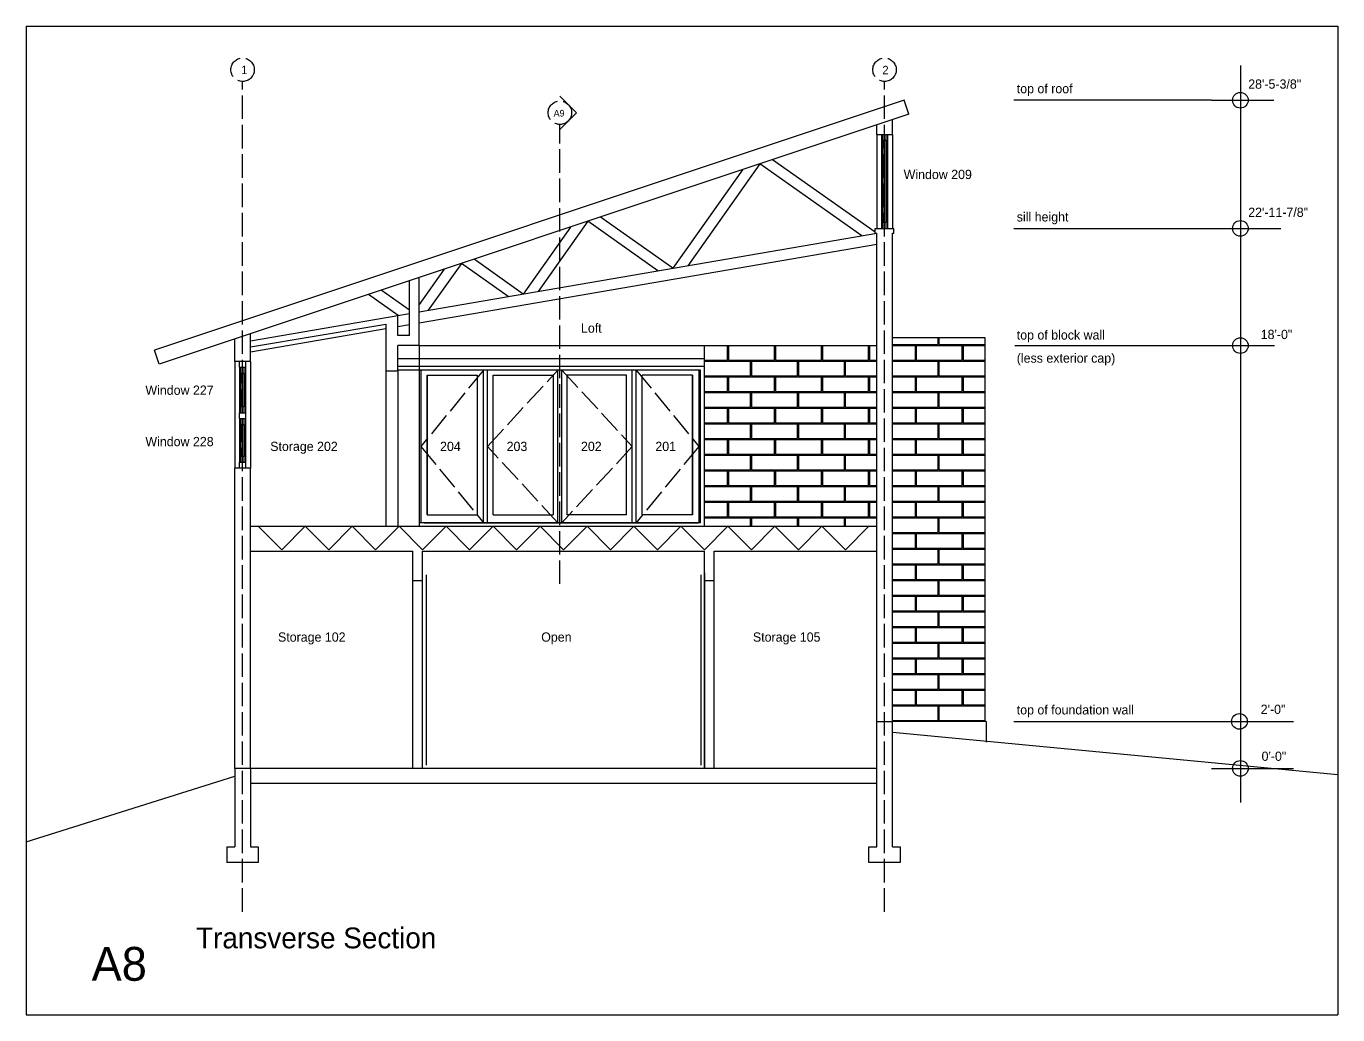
# Model space of a CAD drawing. Header units: inches. Extents: x 1267 to 6358, y -2516 to 3346.
# Drawn here: x 3805 to 4475, y -509 to -4 of the extents above; entities that cross this region are included whole.
import ezdxf

# ---------------------------------------------------------------- set-up
doc = ezdxf.new("R2010")
doc.units = ezdxf.units.IN
doc.header["$MEASUREMENT"] = 0
doc.linetypes.add('ACAD_ISO02W100', pattern=[15, 12, -3])
for name, color, linetype in [('blocks', 251, 'Continuous'), ('const', 7, 'Continuous'), ('e1', 7, 'Continuous'), ('e2', 251, 'Continuous'), ('glass', 172, 'Continuous'), ('glassSwing', 172, 'ACAD_ISO02W100'), ('grid', 252, 'ACAD_ISO02W100'), ('walls', 7, 'Continuous')]:
    doc.layers.add(name, color=color, linetype=linetype)

msp = doc.modelspace()

# ---------------------------------------------------------------- linework, layer by layer
for p, q in [((3804.63, -4.14), (3804.63, -509.15)), ((3804.63, -4.14), (4474.76, -4.14)), ((4474.76, -4.14), (4474.76, -509.15)), ((4239.17, -359.3), (4247.17, -359.3)), ((3804.63, -509.15), (4474.76, -509.15))]:
    msp.add_line(p, q)
at = {"layer": 'blocks'}
for p, q in [((4162.92, -174.8), (4162.92, -167.3)), ((4163.42, -167.3), (4163.42, -174.8)), ((4186.92, -174.8), (4186.92, -167.3)), ((4187.42, -167.3), (4187.42, -174.8)), ((4210.92, -174.8), (4210.92, -167.3)), ((4211.42, -167.3), (4211.42, -174.8)), ((4234.92, -174.8), (4234.92, -167.3)), ((4235.42, -167.3), (4235.42, -174.8)), ((4247.17, -166.8), (4270.67, -166.8)), ((4247.17, -167.3), (4258.92, -167.3)), ((4258.92, -174.8), (4258.92, -167.3)), ((4259.42, -167.3), (4259.42, -174.8)), ((4259.42, -167.3), (4282.92, -167.3)), ((4270.67, -166.8), (4270.67, -163.3)), ((4271.17, -166.8), (4271.17, -163.3)), ((4271.17, -166.8), (4294.67, -166.8)), ((4282.92, -174.8), (4282.92, -167.3)), ((4283.42, -167.3), (4283.42, -174.8)), ((4283.42, -167.3), (4294.67, -167.3)), ((4151.17, -174.8), (4162.92, -174.8)), ((4151.17, -175.3), (4174.67, -175.3)), ((4163.42, -174.8), (4186.92, -174.8)), ((4174.67, -182.8), (4174.67, -175.3)), ((4175.17, -175.3), (4175.17, -182.8)), ((4175.17, -175.3), (4198.67, -175.3)), ((4187.42, -174.8), (4210.92, -174.8)), ((4198.67, -182.8), (4198.67, -175.3)), ((4199.17, -175.3), (4222.67, -175.3)), ((4199.17, -175.3), (4199.17, -182.8)), ((4211.42, -174.8), (4234.92, -174.8)), ((4222.67, -182.8), (4222.67, -175.3)), ((4223.17, -182.8), (4223.17, -175.3)), ((4223.17, -175.3), (4239.17, -175.3)), ((4235.42, -174.8), (4239.17, -174.8)), ((4247.17, -174.8), (4258.92, -174.8)), ((4247.17, -175.3), (4270.67, -175.3)), ((4259.42, -174.8), (4282.92, -174.8)), ((4270.67, -182.8), (4270.67, -175.3)), ((4271.17, -182.8), (4271.17, -175.3)), ((4271.17, -175.3), (4294.67, -175.3)), ((4283.42, -174.8), (4294.67, -174.8)), ((4151.17, -182.8), (4174.67, -182.8)), ((4151.17, -183.3), (4162.92, -183.3)), ((4162.92, -190.8), (4162.92, -183.3)), ((4163.42, -183.3), (4163.42, -190.8)), ((4163.42, -183.3), (4186.92, -183.3)), ((4175.17, -182.8), (4198.67, -182.8)), ((4186.92, -190.8), (4186.92, -183.3)), ((4187.42, -183.3), (4210.92, -183.3)), ((4187.42, -183.3), (4187.42, -190.8)), ((4199.17, -182.8), (4222.67, -182.8)), ((4210.92, -190.8), (4210.92, -183.3)), ((4211.42, -183.3), (4234.92, -183.3)), ((4211.42, -183.3), (4211.42, -190.8)), ((4223.17, -182.8), (4239.17, -182.8)), ((4234.92, -190.8), (4234.92, -183.3)), ((4235.42, -183.3), (4239.17, -183.3)), ((4235.42, -183.3), (4235.42, -190.8)), ((4247.17, -182.8), (4270.67, -182.8)), ((4247.17, -183.3), (4258.92, -183.3)), ((4258.92, -190.8), (4258.92, -183.3)), ((4259.42, -183.3), (4282.92, -183.3)), ((4259.42, -183.3), (4259.42, -190.8)), ((4271.17, -182.8), (4294.67, -182.8)), ((4282.92, -190.8), (4282.92, -183.3)), ((4283.42, -183.3), (4283.42, -190.8)), ((4283.42, -183.3), (4294.67, -183.3)), ((4151.17, -190.8), (4162.92, -190.8)), ((4151.17, -191.3), (4174.67, -191.3)), ((4163.42, -190.8), (4186.92, -190.8)), ((4174.67, -198.8), (4174.67, -191.3)), ((4175.17, -191.3), (4175.17, -198.8)), ((4175.17, -191.3), (4198.67, -191.3)), ((4187.42, -190.8), (4210.92, -190.8)), ((4198.67, -198.8), (4198.67, -191.3)), ((4199.17, -191.3), (4222.67, -191.3)), ((4199.17, -191.3), (4199.17, -198.8)), ((4211.42, -190.8), (4234.92, -190.8)), ((4222.67, -198.8), (4222.67, -191.3)), ((4223.17, -198.8), (4223.17, -191.3)), ((4223.17, -191.3), (4239.17, -191.3)), ((4235.42, -190.8), (4239.17, -190.8)), ((4247.17, -190.8), (4258.92, -190.8)), ((4247.17, -191.3), (4270.67, -191.3)), ((4259.42, -190.8), (4282.92, -190.8)), ((4270.67, -198.8), (4270.67, -191.3)), ((4271.17, -198.8), (4271.17, -191.3)), ((4271.17, -191.3), (4294.67, -191.3)), ((4283.42, -190.8), (4294.67, -190.8)), ((4151.17, -198.8), (4174.67, -198.8)), ((4151.17, -199.3), (4162.92, -199.3)), ((4162.92, -206.8), (4162.92, -199.3)), ((4163.42, -199.3), (4186.92, -199.3)), ((4163.42, -199.3), (4163.42, -206.8)), ((4175.17, -198.8), (4198.67, -198.8)), ((4186.92, -206.8), (4186.92, -199.3)), ((4187.42, -199.3), (4210.92, -199.3)), ((4187.42, -199.3), (4187.42, -206.8)), ((4199.17, -198.8), (4222.67, -198.8)), ((4210.92, -206.8), (4210.92, -199.3)), ((4211.42, -199.3), (4234.92, -199.3)), ((4211.42, -199.3), (4211.42, -206.8)), ((4223.17, -198.8), (4239.17, -198.8)), ((4234.92, -206.8), (4234.92, -199.3)), ((4235.42, -199.3), (4239.17, -199.3)), ((4235.42, -199.3), (4235.42, -206.8)), ((4247.17, -198.8), (4270.67, -198.8)), ((4247.17, -199.3), (4258.92, -199.3)), ((4258.92, -206.8), (4258.92, -199.3)), ((4259.42, -199.3), (4282.92, -199.3)), ((4259.42, -199.3), (4259.42, -206.8)), ((4271.17, -198.8), (4294.67, -198.8)), ((4282.92, -206.8), (4282.92, -199.3)), ((4283.42, -199.3), (4294.67, -199.3)), ((4283.42, -199.3), (4283.42, -206.8)), ((4151.17, -206.8), (4162.92, -206.8)), ((4151.17, -207.3), (4174.67, -207.3)), ((4163.42, -206.8), (4186.92, -206.8)), ((4174.67, -214.8), (4174.67, -207.3)), ((4175.17, -207.3), (4198.67, -207.3)), ((4175.17, -207.3), (4175.17, -214.8)), ((4187.42, -206.8), (4210.92, -206.8)), ((4198.67, -214.8), (4198.67, -207.3)), ((4199.17, -207.3), (4222.67, -207.3)), ((4199.17, -207.3), (4199.17, -214.8)), ((4211.42, -206.8), (4234.92, -206.8)), ((4222.67, -214.8), (4222.67, -207.3)), ((4223.17, -207.3), (4239.17, -207.3)), ((4223.17, -214.8), (4223.17, -207.3)), ((4235.42, -206.8), (4239.17, -206.8)), ((4247.17, -206.8), (4258.92, -206.8)), ((4247.17, -207.3), (4270.67, -207.3)), ((4259.42, -206.8), (4282.92, -206.8)), ((4270.67, -214.8), (4270.67, -207.3)), ((4271.17, -207.3), (4294.67, -207.3)), ((4271.17, -214.8), (4271.17, -207.3)), ((4283.42, -206.8), (4294.67, -206.8)), ((4151.17, -214.8), (4174.67, -214.8)), ((4151.17, -215.3), (4162.92, -215.3)), ((4162.92, -222.8), (4162.92, -215.3)), ((4163.42, -215.3), (4163.42, -222.8)), ((4163.42, -215.3), (4186.92, -215.3)), ((4175.17, -214.8), (4198.67, -214.8)), ((4186.92, -222.8), (4186.92, -215.3)), ((4187.42, -215.3), (4210.92, -215.3)), ((4187.42, -215.3), (4187.42, -222.8)), ((4199.17, -214.8), (4222.67, -214.8)), ((4210.92, -222.8), (4210.92, -215.3)), ((4211.42, -215.3), (4234.92, -215.3)), ((4211.42, -215.3), (4211.42, -222.8)), ((4223.17, -214.8), (4239.17, -214.8)), ((4234.92, -222.8), (4234.92, -215.3)), ((4235.42, -215.3), (4239.17, -215.3)), ((4235.42, -215.3), (4235.42, -222.8)), ((4247.17, -214.8), (4270.67, -214.8)), ((4247.17, -215.3), (4258.92, -215.3)), ((4258.92, -222.8), (4258.92, -215.3)), ((4259.42, -215.3), (4282.92, -215.3)), ((4259.42, -215.3), (4259.42, -222.8)), ((4271.17, -214.8), (4294.67, -214.8)), ((4282.92, -222.8), (4282.92, -215.3)), ((4283.42, -215.3), (4283.42, -222.8)), ((4283.42, -215.3), (4294.67, -215.3)), ((4151.17, -222.8), (4162.92, -222.8)), ((4151.17, -223.3), (4174.67, -223.3)), ((4163.42, -222.8), (4186.92, -222.8)), ((4174.67, -230.8), (4174.67, -223.3)), ((4175.17, -223.3), (4175.17, -230.8)), ((4175.17, -223.3), (4198.67, -223.3)), ((4187.42, -222.8), (4210.92, -222.8)), ((4198.67, -230.8), (4198.67, -223.3)), ((4199.17, -223.3), (4222.67, -223.3)), ((4199.17, -223.3), (4199.17, -230.8)), ((4211.42, -222.8), (4234.92, -222.8)), ((4222.67, -230.8), (4222.67, -223.3)), ((4223.17, -230.8), (4223.17, -223.3)), ((4223.17, -223.3), (4239.17, -223.3)), ((4235.42, -222.8), (4239.17, -222.8)), ((4247.17, -222.8), (4258.92, -222.8)), ((4247.17, -223.3), (4270.67, -223.3)), ((4259.42, -222.8), (4282.92, -222.8)), ((4270.67, -230.8), (4270.67, -223.3)), ((4271.17, -230.8), (4271.17, -223.3)), ((4271.17, -223.3), (4294.67, -223.3)), ((4283.42, -222.8), (4294.67, -222.8)), ((4151.17, -230.8), (4174.67, -230.8)), ((4151.17, -231.3), (4162.92, -231.3)), ((4162.92, -238.8), (4162.92, -231.3)), ((4163.42, -231.3), (4163.42, -238.8)), ((4163.42, -231.3), (4186.92, -231.3)), ((4175.17, -230.8), (4198.67, -230.8)), ((4186.92, -238.8), (4186.92, -231.3)), ((4187.42, -231.3), (4210.92, -231.3)), ((4187.42, -231.3), (4187.42, -238.8)), ((4199.17, -230.8), (4222.67, -230.8)), ((4210.92, -238.8), (4210.92, -231.3)), ((4211.42, -231.3), (4234.92, -231.3)), ((4211.42, -231.3), (4211.42, -238.8)), ((4223.17, -230.8), (4239.17, -230.8)), ((4234.92, -238.8), (4234.92, -231.3)), ((4235.42, -231.3), (4239.17, -231.3)), ((4235.42, -231.3), (4235.42, -238.8)), ((4247.17, -230.8), (4270.67, -230.8)), ((4247.17, -231.3), (4258.92, -231.3)), ((4258.92, -238.8), (4258.92, -231.3)), ((4259.42, -231.3), (4282.92, -231.3)), ((4259.42, -231.3), (4259.42, -238.8)), ((4271.17, -230.8), (4294.67, -230.8)), ((4282.92, -238.8), (4282.92, -231.3)), ((4283.42, -231.3), (4283.42, -238.8)), ((4283.42, -231.3), (4294.67, -231.3)), ((4151.17, -238.8), (4162.92, -238.8)), ((4151.17, -239.3), (4174.67, -239.3)), ((4163.42, -238.8), (4186.92, -238.8)), ((4174.67, -246.8), (4174.67, -239.3)), ((4175.17, -239.3), (4175.17, -246.8)), ((4175.17, -239.3), (4198.67, -239.3)), ((4187.42, -238.8), (4210.92, -238.8)), ((4198.67, -246.8), (4198.67, -239.3)), ((4199.17, -239.3), (4222.67, -239.3)), ((4199.17, -239.3), (4199.17, -246.8)), ((4211.42, -238.8), (4234.92, -238.8)), ((4222.67, -246.8), (4222.67, -239.3)), ((4223.17, -246.8), (4223.17, -239.3)), ((4223.17, -239.3), (4239.17, -239.3)), ((4235.42, -238.8), (4239.17, -238.8)), ((4247.17, -238.8), (4258.92, -238.8)), ((4247.17, -239.3), (4270.67, -239.3)), ((4259.42, -238.8), (4282.92, -238.8)), ((4270.67, -246.8), (4270.67, -239.3)), ((4271.17, -246.8), (4271.17, -239.3)), ((4271.17, -239.3), (4294.67, -239.3)), ((4283.42, -238.8), (4294.67, -238.8)), ((4151.17, -246.8), (4174.67, -246.8)), ((4151.17, -247.3), (4162.92, -247.3)), ((4162.92, -254.8), (4162.92, -247.3)), ((4163.42, -247.3), (4163.42, -254.8)), ((4163.42, -247.3), (4186.92, -247.3)), ((4175.17, -246.8), (4198.67, -246.8)), ((4186.92, -254.8), (4186.92, -247.3)), ((4187.42, -247.3), (4187.42, -254.8)), ((4187.42, -247.3), (4210.92, -247.3)), ((4199.17, -246.8), (4222.67, -246.8)), ((4210.92, -254.8), (4210.92, -247.3)), ((4211.42, -247.3), (4211.42, -254.8)), ((4211.42, -247.3), (4234.92, -247.3)), ((4223.17, -246.8), (4239.17, -246.8)), ((4234.92, -254.8), (4234.92, -247.3)), ((4235.42, -247.3), (4239.17, -247.3)), ((4235.42, -247.3), (4235.42, -254.8)), ((4247.17, -246.8), (4270.67, -246.8)), ((4247.17, -247.3), (4258.92, -247.3)), ((4258.92, -254.8), (4258.92, -247.3)), ((4259.42, -247.3), (4259.42, -254.8)), ((4259.42, -247.3), (4282.92, -247.3)), ((4271.17, -246.8), (4294.67, -246.8)), ((4282.92, -254.8), (4282.92, -247.3)), ((4283.42, -247.3), (4283.42, -254.8)), ((4283.42, -247.3), (4294.67, -247.3)), ((4151.17, -254.8), (4162.92, -254.8)), ((4151.17, -255.3), (4174.67, -255.3)), ((4163.42, -254.8), (4186.92, -254.8)), ((4174.67, -259.55), (4174.67, -255.3)), ((4175.17, -255.3), (4198.67, -255.3)), ((4175.17, -255.3), (4175.17, -259.55)), ((4187.42, -254.8), (4210.92, -254.8)), ((4198.67, -259.55), (4198.67, -255.3)), ((4199.17, -255.3), (4222.67, -255.3)), ((4199.17, -255.3), (4199.17, -259.55)), ((4211.42, -254.8), (4234.92, -254.8)), ((4222.67, -259.55), (4222.67, -255.3)), ((4223.17, -255.3), (4239.17, -255.3)), ((4223.17, -259.55), (4223.17, -255.3)), ((4235.42, -254.8), (4239.17, -254.8)), ((4247.17, -254.8), (4258.92, -254.8)), ((4247.17, -255.3), (4270.67, -255.3)), ((4259.42, -254.8), (4282.92, -254.8)), ((4270.67, -262.8), (4270.67, -255.3)), ((4271.17, -255.3), (4294.67, -255.3)), ((4271.17, -262.8), (4271.17, -255.3)), ((4283.42, -254.8), (4294.67, -254.8)), ((4247.17, -262.8), (4270.67, -262.8)), ((4247.17, -263.3), (4258.92, -263.3)), ((4258.92, -270.8), (4258.92, -263.3)), ((4259.42, -263.3), (4282.92, -263.3)), ((4259.42, -263.3), (4259.42, -270.8)), ((4271.17, -262.8), (4294.67, -262.8)), ((4282.92, -270.8), (4282.92, -263.3)), ((4283.42, -263.3), (4283.42, -270.8)), ((4283.42, -263.3), (4294.67, -263.3)), ((4247.17, -270.8), (4258.92, -270.8)), ((4247.17, -271.3), (4270.67, -271.3)), ((4259.42, -270.8), (4282.92, -270.8)), ((4270.67, -278.8), (4270.67, -271.3)), ((4271.17, -271.3), (4294.67, -271.3)), ((4271.17, -278.8), (4271.17, -271.3)), ((4283.42, -270.8), (4294.67, -270.8)), ((4247.17, -278.8), (4270.67, -278.8)), ((4247.17, -279.3), (4258.92, -279.3)), ((4258.92, -286.8), (4258.92, -279.3)), ((4259.42, -279.3), (4282.92, -279.3)), ((4259.42, -279.3), (4259.42, -286.8)), ((4271.17, -278.8), (4294.67, -278.8)), ((4282.92, -286.8), (4282.92, -279.3)), ((4283.42, -279.3), (4283.42, -286.8)), ((4283.42, -279.3), (4294.67, -279.3)), ((4247.17, -286.8), (4258.92, -286.8)), ((4247.17, -287.3), (4270.67, -287.3)), ((4259.42, -286.8), (4282.92, -286.8)), ((4270.67, -294.8), (4270.67, -287.3)), ((4271.17, -294.8), (4271.17, -287.3)), ((4271.17, -287.3), (4294.67, -287.3)), ((4283.42, -286.8), (4294.67, -286.8)), ((4247.17, -294.8), (4270.67, -294.8)), ((4271.17, -294.8), (4294.67, -294.8)), ((4247.17, -295.3), (4258.92, -295.3)), ((4258.92, -302.8), (4258.92, -295.3)), ((4259.42, -295.3), (4282.92, -295.3)), ((4259.42, -295.3), (4259.42, -302.8)), ((4282.92, -302.8), (4282.92, -295.3)), ((4283.42, -295.3), (4283.42, -302.8)), ((4283.42, -295.3), (4294.67, -295.3)), ((4247.17, -302.8), (4258.92, -302.8)), ((4247.17, -303.3), (4270.67, -303.3)), ((4259.42, -302.8), (4282.92, -302.8)), ((4270.67, -310.8), (4270.67, -303.3)), ((4271.17, -310.8), (4271.17, -303.3)), ((4271.17, -303.3), (4294.67, -303.3)), ((4283.42, -302.8), (4294.67, -302.8)), ((4247.17, -310.8), (4270.67, -310.8)), ((4247.17, -311.3), (4258.92, -311.3)), ((4258.92, -318.8), (4258.92, -311.3)), ((4259.42, -311.3), (4282.92, -311.3)), ((4259.42, -311.3), (4259.42, -318.8)), ((4271.17, -310.8), (4294.67, -310.8)), ((4282.92, -318.8), (4282.92, -311.3)), ((4283.42, -311.3), (4283.42, -318.8)), ((4283.42, -311.3), (4294.67, -311.3)), ((4247.17, -318.8), (4258.92, -318.8)), ((4247.17, -319.3), (4270.67, -319.3)), ((4259.42, -318.8), (4282.92, -318.8)), ((4270.67, -326.8), (4270.67, -319.3)), ((4271.17, -326.8), (4271.17, -319.3)), ((4271.17, -319.3), (4294.67, -319.3)), ((4283.42, -318.8), (4294.67, -318.8)), ((4247.17, -326.8), (4270.67, -326.8)), ((4247.17, -327.3), (4258.92, -327.3)), ((4258.92, -334.8), (4258.92, -327.3)), ((4259.42, -327.3), (4282.92, -327.3)), ((4259.42, -327.3), (4259.42, -334.8)), ((4271.17, -326.8), (4294.67, -326.8)), ((4282.92, -334.8), (4282.92, -327.3)), ((4283.42, -327.3), (4294.67, -327.3)), ((4283.42, -327.3), (4283.42, -334.8)), ((4247.17, -334.8), (4258.92, -334.8)), ((4259.42, -334.8), (4282.92, -334.8)), ((4283.42, -334.8), (4294.67, -334.8)), ((4247.17, -335.3), (4270.67, -335.3)), ((4270.67, -342.8), (4270.67, -335.3)), ((4271.17, -342.8), (4271.17, -335.3)), ((4271.17, -335.3), (4294.67, -335.3)), ((4247.17, -342.8), (4270.67, -342.8)), ((4247.17, -343.3), (4258.92, -343.3)), ((4258.92, -350.8), (4258.92, -343.3)), ((4259.42, -343.3), (4259.42, -350.8)), ((4259.42, -343.3), (4282.92, -343.3)), ((4271.17, -342.8), (4294.67, -342.8)), ((4282.92, -350.8), (4282.92, -343.3)), ((4283.42, -343.3), (4283.42, -350.8)), ((4283.42, -343.3), (4294.67, -343.3)), ((4247.17, -350.8), (4258.92, -350.8)), ((4247.17, -351.3), (4270.67, -351.3)), ((4259.42, -350.8), (4282.92, -350.8)), ((4270.67, -358.8), (4270.67, -351.3)), ((4271.17, -358.8), (4271.17, -351.3)), ((4271.17, -351.3), (4294.67, -351.3)), ((4283.42, -350.8), (4294.67, -350.8)), ((4247.17, -358.8), (4270.67, -358.8)), ((4271.17, -358.8), (4294.67, -358.8))]:
    msp.add_line(p, q, dxfattribs=at)
at = {"layer": 'e1'}
for p, q in [((4151.17, -259.55), (4151.17, -167.19)), ((3988.42, -180.3), (3988.42, -259.55)), ((3994.42, -179.84), (3994.42, -259.55)), ((4002.17, -383.3), (4002.17, -287.3)), ((4007.17, -383.3), (4007.17, -287.3)), ((4151.17, -383.3), (4151.17, -287.3)), ((4156.17, -383.3), (4156.17, -287.3))]:
    msp.add_line(p, q, dxfattribs=at)
at = {"layer": 'e2'}
for p, q in [((4424.99, -24.16), (4424.99, -400.73)), ((4410.23, -41.94), (4309.3, -41.94)), ((4410.23, -41.94), (4442.05, -41.94)), ((4239.17, -59.43), (4239.17, -107.43)), ((4239.17, -60.01), (4239.17, -63.01)), ((4241.67, -59.43), (4241.67, -107.43)), ((4244.67, -59.43), (4244.67, -107.43)), ((4247.17, -59.43), (4247.17, -107.43)), ((4242.29, -62.43), (4242.29, -104.43)), ((4244.04, -62.43), (4244.04, -104.43)), ((4238.42, -109.4), (4185.98, -72.33)), ((4170.69, -77.43), (4135.08, -127.81)), ((4179.5, -74.49), (4142.75, -126.49)), ((4231.5, -111.25), (4179.5, -74.49)), ((4082.78, -106.73), (4058.6, -140.94)), ((4091.59, -103.8), (4066.26, -139.62)), ((4127.41, -129.12), (4091.59, -103.8)), ((4135.08, -127.81), (4098.06, -101.64)), ((4005.42, -150.07), (4239.17, -109.93)), ((4309.3, -107.43), (4445.7, -107.43)), ((4005.42, -155.65), (4239.17, -115.51)), ((4026.99, -125.33), (4010.06, -149.27)), ((4050.93, -142.26), (4026.99, -125.33)), ((4058.6, -140.94), (4033.46, -123.17)), ((4018.18, -128.27), (4005.42, -146.32)), ((4000.42, -149.19), (3985.99, -139)), ((3994.73, -151.91), (3979.52, -141.15)), ((3994.42, -151.96), (4000.42, -150.93)), ((3919.17, -170.46), (3988.42, -158.57)), ((3994.42, -157.54), (4000.42, -156.51)), ((4005.42, -167.19), (4239.17, -167.19)), ((4005.42, -167.19), (4005.42, -259.55)), ((4294.67, -163.3), (4247.17, -163.3)), ((4294.67, -358.8), (4294.67, -163.3)), ((4309.75, -167.28), (4442.5, -167.28)), ((3994.42, -173.84), (4151.17, -173.84)), ((3911.17, -175.34), (3911.17, -229.92)), ((3913.67, -178.34), (3913.67, -201.59)), ((3916.67, -178.34), (3916.67, -201.59)), ((3919.17, -175.34), (3919.17, -229.92)), ((3994.42, -177.8), (4151.17, -177.8)), ((4149.17, -179.84), (3994.42, -179.84)), ((4006.29, -179.84), (4006.29, -257.8)), ((4038.29, -257.8), (4038.29, -179.84)), ((4040.29, -257.8), (4040.29, -179.84)), ((4076.29, -257.8), (4076.29, -179.84)), ((4078.29, -257.8), (4078.29, -179.84)), ((4114.29, -257.8), (4114.29, -179.84)), ((4116.29, -257.8), (4116.29, -179.84)), ((4148.29, -179.84), (4148.29, -257.8)), ((4149.17, -257.8), (4149.17, -179.84)), ((3914.29, -181.34), (3914.29, -198.59)), ((3916.04, -181.34), (3916.04, -198.59)), ((4009.54, -253.8), (4009.54, -182.34)), ((4009.54, -182.34), (4009.54, -253.8)), ((4009.54, -182.34), (4035.29, -182.34)), ((4035.29, -253.8), (4035.29, -182.34)), ((4043.29, -182.34), (4073.79, -182.34)), ((4043.29, -253.8), (4043.29, -182.34)), ((4073.79, -182.34), (4073.79, -253.8)), ((4080.79, -182.34), (4080.79, -253.8)), ((4111.29, -182.34), (4080.79, -182.34)), ((4111.29, -253.8), (4111.29, -182.34)), ((4119.29, -253.8), (4119.29, -182.34)), ((4145.04, -182.34), (4119.29, -182.34)), ((4145.04, -182.34), (4145.04, -253.8)), ((4145.04, -253.8), (4145.04, -182.34)), ((3913.67, -204.59), (3913.67, -226.92)), ((3914.29, -207.59), (3914.29, -223.92)), ((3916.04, -207.59), (3916.04, -223.92)), ((3916.67, -204.59), (3916.67, -226.92)), ((4009.54, -253.8), (4035.29, -253.8)), ((4043.29, -253.8), (4073.79, -253.8)), ((4111.29, -253.8), (4080.79, -253.8)), ((4145.04, -253.8), (4119.29, -253.8)), ((3923.17, -259.55), (3935.17, -271.55)), ((3935.17, -271.55), (3947.17, -259.55)), ((3947.17, -259.55), (3959.17, -271.55)), ((3959.17, -271.55), (3971.17, -259.55)), ((3971.17, -259.55), (3983.17, -271.55)), ((3983.17, -271.55), (3995.17, -259.55)), ((3995.17, -259.55), (4007.17, -271.55)), ((4149.17, -257.8), (4005.42, -257.8)), ((4007.17, -271.55), (4019.17, -259.55)), ((4008.04, -257.8), (4148.04, -257.8)), ((4019.17, -259.55), (4031.17, -271.55)), ((4031.17, -271.55), (4043.17, -259.55)), ((4043.17, -259.55), (4055.17, -271.55)), ((4055.17, -271.55), (4067.17, -259.55)), ((4067.17, -259.55), (4079.17, -271.55)), ((4079.17, -271.55), (4091.17, -259.55)), ((4091.17, -259.55), (4103.17, -271.55)), ((4103.17, -271.55), (4115.17, -259.55)), ((4115.17, -259.55), (4127.17, -271.55)), ((4127.17, -271.55), (4139.17, -259.55)), ((4139.17, -259.55), (4151.17, -271.55)), ((4151.17, -271.55), (4163.17, -259.55)), ((4163.17, -259.55), (4175.17, -271.55)), ((4175.17, -271.55), (4187.17, -259.55)), ((4187.17, -259.55), (4199.17, -271.55)), ((4199.17, -271.55), (4211.17, -259.55)), ((4211.17, -259.55), (4223.17, -271.55)), ((4223.17, -271.55), (4235.17, -259.55)), ((4295.17, -359.3), (4247.17, -359.3)), ((4295.17, -359.3), (4295.17, -369.95)), ((4309.3, -359.28), (4452.2, -359.28)), ((4410.25, -383.3), (4452.2, -383.3))]:
    msp.add_line(p, q, dxfattribs=at)
for centre in [(4424.99, -41.94), (4424.99, -107.43), (4424.99, -167.3), (4424.54, -359.3), (4424.99, -383.3)]:
    msp.add_circle(centre, 4, dxfattribs=at)
at = {"layer": 'glass'}
for p, q in [((4243.17, -62.43), (4243.17, -104.43)), ((3915.17, -181.34), (3915.17, -198.59)), ((3915.17, -207.59), (3915.17, -223.92))]:
    msp.add_line(p, q, dxfattribs=at)
at = {"layer": 'glassSwing'}
for p, q in [((4038.29, -179.84), (4006.29, -218.82)), ((4040.29, -218.82), (4076.29, -179.84)), ((4078.29, -179.84), (4114.29, -218.82)), ((4116.29, -179.84), (4148.29, -218.82)), ((4006.29, -218.82), (4038.29, -257.8)), ((4076.29, -257.8), (4040.29, -218.82)), ((4114.29, -218.82), (4078.29, -257.8)), ((4148.29, -218.82), (4116.29, -257.8))]:
    msp.add_line(p, q, dxfattribs=at)
at = {"layer": 'grid'}
for p, q in [((3915.17, -456.52), (3915.17, -32.37)), ((4243.17, -456.52), (4243.17, -32.37)), ((4077.29, -289.01), (4077.29, -54.34))]:
    msp.add_line(p, q, dxfattribs=at)
for centre in [(3915.17, -26.37), (4243.17, -26.37), (4077.29, -48.34)]:
    msp.add_circle(centre, 6, dxfattribs=at)
at = {"layer": 'walls'}
for p, q in [((4077.29, -39.85), (4085.78, -48.34)), ((4253.17, -41.94), (3870.17, -169.6)), ((4255.57, -49.14), (4253.17, -41.94)), ((4255.57, -49.14), (3872.57, -176.8)), ((4077.29, -56.82), (4085.78, -48.34)), ((4247.17, -59.43), (4247.17, -51.94)), ((4239.17, -59.43), (4239.17, -54.6)), ((4239.17, -59.43), (4247.17, -59.43)), ((4241.67, -59.43), (4244.67, -59.43)), ((4242.29, -62.43), (4242.29, -59.43)), ((4244.04, -62.43), (4244.04, -59.43)), ((4242.29, -62.43), (4244.04, -62.43)), ((4244.04, -104.43), (4242.29, -104.43)), ((4242.29, -107.43), (4242.29, -104.43)), ((4244.04, -107.43), (4244.04, -104.43)), ((4238.42, -107.43), (4247.91, -107.43)), ((4238.42, -109.93), (4238.42, -107.43)), ((4238.42, -109.93), (4239.17, -109.93)), ((4239.17, -359.3), (4239.17, -109.93)), ((4247.17, -359.3), (4247.17, -109.93)), ((4247.17, -109.93), (4247.91, -109.93)), ((4247.91, -109.93), (4247.91, -107.43)), ((4005.42, -167.19), (4005.42, -132.52)), ((4000.42, -162.19), (4000.42, -134.19)), ((3919.17, -164.88), (3994.42, -151.96)), ((3994.42, -162.19), (3994.42, -151.96)), ((3919.17, -167.98), (3988.42, -156.26)), ((3988.42, -156.26), (3988.42, -180.3)), ((3911.17, -175.34), (3911.17, -163.94)), ((3919.17, -175.34), (3919.17, -161.27)), ((4000.42, -162.19), (3994.42, -162.19)), ((3994.42, -180.3), (3994.42, -167.19)), ((4005.42, -167.19), (3994.42, -167.19)), ((3872.57, -176.8), (3870.17, -169.6)), ((3919.17, -175.34), (3911.17, -175.34)), ((3913.67, -178.34), (3913.67, -175.34)), ((3913.67, -178.34), (3916.67, -178.34)), ((3914.29, -181.34), (3914.29, -178.34)), ((3916.04, -181.34), (3916.04, -178.34)), ((3916.67, -175.34), (3916.67, -178.34)), ((3994.42, -180.3), (3988.42, -180.3)), ((3914.29, -181.34), (3916.04, -181.34)), ((3914.29, -201.59), (3914.29, -198.59)), ((3916.04, -198.59), (3914.29, -198.59)), ((3916.04, -201.59), (3916.04, -198.59)), ((3913.67, -204.59), (3913.67, -201.59)), ((3913.67, -201.59), (3916.67, -201.59)), ((3913.67, -204.59), (3916.67, -204.59)), ((3914.29, -207.59), (3914.29, -204.59)), ((3914.29, -207.59), (3916.04, -207.59)), ((3916.04, -207.59), (3916.04, -204.59)), ((3916.67, -201.59), (3916.67, -204.59)), ((3913.67, -229.92), (3913.67, -226.92)), ((3913.67, -226.92), (3916.67, -226.92)), ((3914.29, -226.92), (3914.29, -223.92)), ((3916.04, -223.92), (3914.29, -223.92)), ((3916.04, -226.92), (3916.04, -223.92)), ((3916.67, -226.92), (3916.67, -229.92)), ((3911.17, -383.3), (3911.17, -229.92)), ((3919.17, -229.92), (3911.17, -229.92)), ((3919.17, -383.3), (3919.17, -229.92)), ((3919.17, -259.55), (4239.17, -259.55)), ((3919.17, -272.3), (4002.17, -272.3)), ((4002.17, -287.3), (4002.17, -272.3)), ((4007.17, -287.3), (4007.17, -272.3)), ((4007.17, -272.3), (4151.17, -272.3)), ((4151.17, -287.3), (4151.17, -272.3)), ((4156.17, -287.3), (4156.17, -272.3)), ((4156.17, -272.3), (4239.17, -272.3)), ((4002.17, -287.3), (4007.17, -287.3)), ((4008.97, -284.37), (4008.97, -381.63)), ((4149.36, -284.37), (4149.36, -381.63)), ((4151.17, -283.3), (4151.17, -383.3)), ((4151.17, -287.3), (4156.17, -287.3)), ((4239.17, -423.3), (4239.17, -359.3)), ((4247.17, -423.3), (4247.17, -359.3)), ((4247.17, -364.74), (4474.76, -386.44)), ((3804.63, -420.8), (3911.17, -387.3)), ((4239.17, -383.3), (3911.17, -383.3)), ((3911.17, -383.3), (3911.17, -402.8)), ((3911.17, -386.13), (3911.17, -423.3)), ((3919.17, -383.3), (3919.17, -423.3)), ((3919.17, -390.8), (4239.17, -390.8)), ((3907.17, -423.3), (3911.17, -423.3)), ((3907.17, -423.3), (3907.17, -431.3)), ((3919.17, -423.3), (3923.17, -423.3)), ((3923.17, -423.3), (3923.17, -431.3)), ((4235.17, -431.3), (4235.17, -423.3)), ((4235.17, -423.3), (4239.17, -423.3)), ((4247.17, -423.3), (4251.17, -423.3)), ((4251.17, -423.3), (4251.17, -431.3)), ((3911.17, -431.3), (3907.17, -431.3)), ((3923.17, -431.3), (3907.17, -431.3)), ((4251.17, -431.3), (4235.17, -431.3))]:
    msp.add_line(p, q, dxfattribs=at)

# ---------------------------------------------------------------- texts
at = {"layer": 'const', "attachment_point": 1}
for s, insert, char_height, width in [('1', (3914.44, -24.33), 4.26, 1625.1973), ('2', (4242.08, -24.37), 4.26, 1625.1973), ('top of roof', (4310.75, -33.65), 4.7359, 1805.7748), ('28\'-5-3/8"', (4429.01, -31.32), 4.736, 1805.7748), ('A9', (4074.11, -46.87), 3.41, 1300.1578), ('Window 209', (4252.96, -77.48), 4.736, 1805.7748), ('sill height', (4310.75, -99.15), 4.7359, 1805.7748), ('22\'-11-7/8"', (4429.01, -96.82), 4.7359, 1805.7748), ('Loft', (4088.08, -155.98), 4.736, 1805.7748), ('top of block wall', (4310.75, -159.49), 4.7359, 1805.7748), ('18\'-0"', (4435.39, -159.22), 4.736, 1805.7748), ('(less exterior cap)', (4310.75, -171.29), 4.7359, 1805.7748), ('Window 227', (3865.53, -187.7), 4.736, 1805.7748), ('Window 228', (3865.53, -213.95), 4.736, 1805.7748), ('Storage 202', (3929.29, -216.41), 4.7359, 1805.7748), ('204', (4016.08, -216.41), 4.736, 1805.7748), ('203', (4050.08, -216.41), 4.736, 1805.7748), ('202', (4088.08, -216.41), 4.736, 1805.7748), ('201', (4126.08, -216.41), 4.736, 1805.7748), ('Storage 102', (3933.29, -313.82), 4.7359, 1805.7748), ('Open', (4067.77, -313.82), 4.736, 1805.7748), ('Storage 105', (4175.94, -313.82), 4.7359, 1805.7748), ('top of foundation wall', (4310.75, -350.99), 4.7359, 1805.7748), ('2\'-0"', (4435.39, -350.72), 4.736, 1805.7748), ('0\'-0"', (4435.84, -374.71), 4.736, 1805.7748), ('Transverse Section', (3891.4, -464.57), 10.6557, 4062.9933), ('A8', (3838.04, -474.51), 17.262, 6582.0491)]:
    msp.add_mtext(s, dxfattribs=dict(at, insert=insert, char_height=char_height, width=width))

doc.saveas('drawing.dxf')
